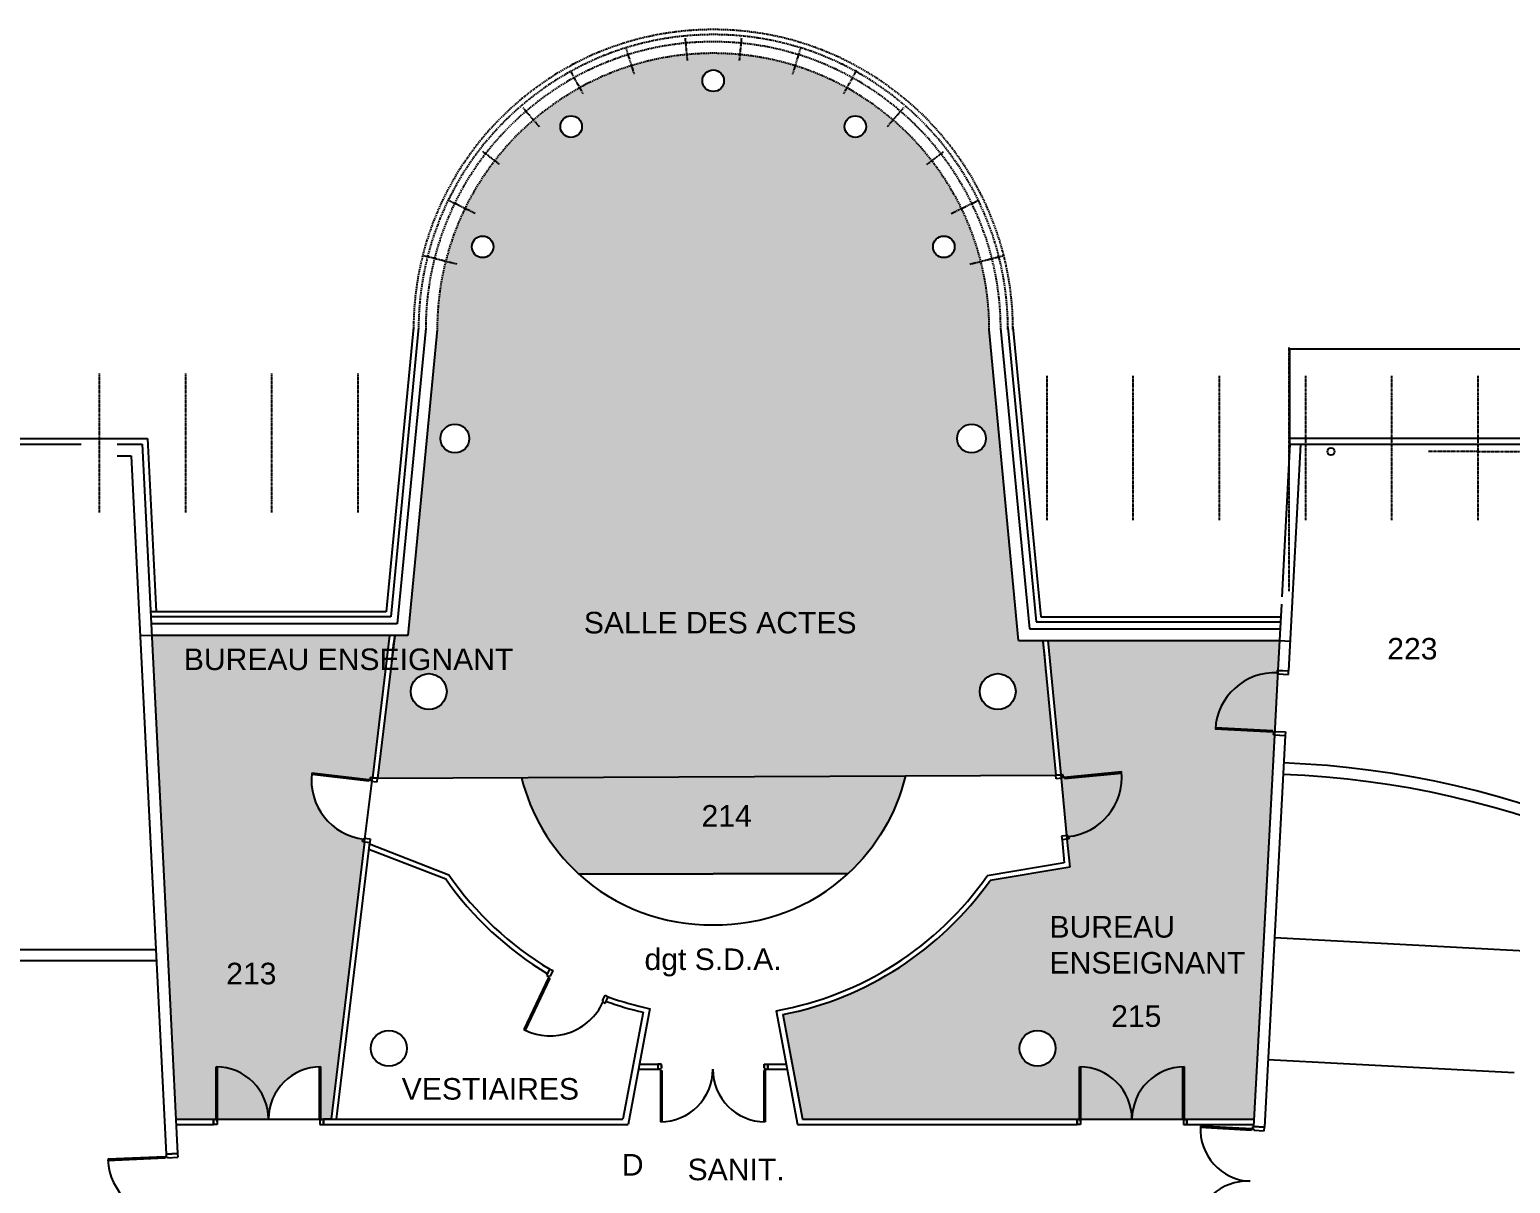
# Model space of a CAD drawing. Extents: x -14497 to -5039, y -16915 to 19656.
# Drawn here: x -9976 to -7915, y -2268 to -662 of the extents above; entities that cross this region are included whole.
import ezdxf

# ---------------------------------------------------------------- set-up
doc = ezdxf.new("R2010")
doc.units = 0
doc.header["$MEASUREMENT"] = 0
doc.linetypes.add('AXES', pattern=[2, 1.25, -0.25, 0.25, -0.25])
doc.linetypes.add('CACHE', pattern=[0.375, 0.25, -0.125])
for name, color, linetype in [('-1.80', 3, 'CONTINUOUS'), ('BA_AXE_TRAME', 253, 'AXES'), ('BA_CLOISON', 4, 'CONTINUOUS'), ('BA_MENUIS_EXTERIEURE', 6, 'CONTINUOUS'), ('BA_MENUIS_INTERIEURE', 202, 'CONTINUOUS'), ('BA_STRUCTURE', 5, 'CONTINUOUS'), ('Circulation', 1, 'CONTINUOUS'), ('Nom. texte', 250, 'CONTINUOUS'), ('SUN', 2, 'CONTINUOUS')]:
    doc.layers.add(name, color=color, linetype=linetype)
doc.styles.add('ARIAL', font='arial.ttf')

msp = doc.modelspace()

# ---------------------------------------------------------------- hatches: boundary and pattern name
at = {"layer": 'SUN'}
h = msp.add_hatch(color=256, dxfattribs=at)
h.dxf.hatch_style = 1
h.paths.add_polyline_path([(-9450.1, -1505), (-9468.3, -1505), (-9492.3, -1703.8), (-8548, -1699.7), (-8566.1, -1512), (-8599.9, -1512), (-8640.7, -1079, 1), (-9409.1, -1079)])
h.paths.add_polyline_path([(-9404.5, -1231, -1), (-9364.5, -1231, -1)], flags=16)
h.paths.add_polyline_path([(-9395.9, -1583.2, -1), (-9445.9, -1583.2, -1)], flags=16)
h.paths.add_polyline_path([(-9360.9, -964.1, -1), (-9330.9, -964.1, -1)], flags=16)
h.paths.add_polyline_path([(-8685.3, -1231, -1), (-8645.3, -1231, -1)], flags=16)
h.paths.add_polyline_path([(-9237.7, -796.8, -1), (-9207.7, -796.8, -1)], flags=16)
h.paths.add_polyline_path([(-8603.9, -1583.2, -1), (-8653.9, -1583.2, -1)], flags=16)
h.paths.add_polyline_path([(-8718.9, -964.1, -1), (-8688.9, -964.1, -1)], flags=16)
h.paths.add_polyline_path([(-9039.9, -733, -1), (-9009.9, -733, -1)], flags=16)
h.paths.add_polyline_path([(-8842.1, -796.8, -1), (-8812.1, -796.8, -1)], flags=16)
h.paths.add_polyline_path([(-9291.8, -1702.9, 0.147265), (-9212.4, -1836.7), (-9024.9, -1836.7), (-8837.4, -1836.7, 0.149531), (-8757.4, -1700.6)])
h.paths.add_polyline_path([(-9214.4, -1519.1), (-8819.7, -1519.1), (-8819.7, -1457.3), (-9214.4, -1457.3)], flags=24)
h.paths.add_polyline_path([(-9049.9, -1787.6), (-8965, -1787.6), (-8965, -1725.8), (-9049.9, -1725.8)], flags=24)
h = msp.add_hatch(color=256, dxfattribs=at)
h.dxf.hatch_style = 1
h.paths.add_polyline_path([(-9583.6, -1696.5), (-9502.7, -1706.1), (-9502.3, -1702.6), (-9499.3, -1703), (-9499.3, -1703), (-9475.3, -1505), (-9806.5, -1505), (-9790.2, -1830.8), (-9772.9, -2178.5), (-9720.5, -2178.5), (-9717, -2178.5), (-9644, -2178.5, -0.414146), (-9571, -2105.5), (-9571, -2178.5), (-9567.5, -2178.5), (-9556.9, -2178.5), (-9510.1, -1792.3), (-9512.9, -1792), (-9512.5, -1788.5, -0.408869)])
h.paths.add_polyline_path([(-9715, -2105.5), (-9715, -2177), (-9717, -2177), (-9717, -2105.5, -0.00685)], flags=16)
h.paths.add_polyline_path([(-9772.6, -1620.1), (-9485.2, -1620.1), (-9485.2, -1507.8), (-9772.6, -1507.8)], flags=24)
h.paths.add_polyline_path([(-9711.5, -2007.1), (-9626.6, -2007.1), (-9626.6, -1945.3), (-9711.5, -1945.3)], flags=24)
h = msp.add_hatch(color=256, dxfattribs=at)
h.dxf.hatch_style = 1
h.paths.add_polyline_path([(-8243.8, -1643.5), (-8244.8, -1643.4), (-8244.6, -1639.9), (-8239.2, -1557.1, 0.405215), (-8325.8, -1633.6), (-8246, -1637.8), (-8246.1, -1639.8), (-8326, -1635.6, -0.40886), (-8240.2, -1557), (-8240, -1553.5), (-8239, -1553.6), (-8236.8, -1512), (-8236.8, -1512), (-8559, -1512), (-8541.1, -1699), (-8538.1, -1698.8), (-8537.7, -1702.2), (-8539.2, -1702.4), (-8539.1, -1703.9), (-8540.6, -1704), (-8532.9, -1783.6), (-8531.4, -1783.5), (-8531.3, -1785, 0.407112), (-8456.5, -1696.5), (-8536.1, -1704.1), (-8536.3, -1702.1), (-8456.6, -1694.5, -0.408869), (-8529.8, -1784.8), (-8529.5, -1788.3), (-8532.5, -1788.6), (-8528.7, -1827.4), (-8639.5, -1846, -0.192254), (-8928, -2032.8), (-8900.5, -2178.5), (-8518.5, -2178.5), (-8442, -2178.5, 0.406141), (-8513, -2105.5), (-8513, -2177), (-8515, -2177), (-8515, -2105.5, -0.414144), (-8442, -2178.5, -0.414144), (-8369.1, -2105.5), (-8369.1, -2177), (-8371.1, -2177), (-8371.1, -2105.5, 0.406141), (-8442, -2178.5), (-8365.5, -2178.5), (-8272.2, -2178.5), (-8259.1, -1932.7)])
h.paths.add_polyline_path([(-8548.4, -2079.7, -1), (-8598.4, -2079.7, -1)], flags=16)
h.paths.add_polyline_path([(-8567.6, -1992.4), (-8280.1, -1992.4), (-8280.1, -1880.1), (-8567.6, -1880.1)], flags=24)
h.paths.add_polyline_path([(-8479.8, -2066.3), (-8394.8, -2066.3), (-8394.8, -2004.5), (-8479.8, -2004.5)], flags=24)

# ---------------------------------------------------------------- linework, layer by layer
at = {"layer": '-1.80'}
for p, q in [((-9806.5, -1505), (-9822.5, -1505.8)), ((-8236.8, -1512), (-8221.8, -1512.8))]:
    msp.add_line(p, q, dxfattribs=at)
at = {"layer": 'BA_AXE_TRAME'}
for p, q in [((-9064.1, -673.7), (-9061.1, -705)), ((-8985.7, -673.7), (-8988.7, -705)), ((-9146.8, -686.5), (-9135.1, -724)), ((-8903.1, -686.5), (-8914.7, -724)), ((-9224.2, -718.6), (-9206.2, -751.2)), ((-8825.6, -718.6), (-8843.6, -751.2)), ((-9289.9, -770.4), (-9266.9, -797.2)), ((-8759.9, -770.4), (-8782.9, -797.2)), ((-9322.4, -849.4), (-9345.7, -831.5)), ((-8727.4, -849.4), (-8704.1, -831.5)), ((-9356.3, -917.7), (-9394.1, -899.3)), ((-8693.5, -917.7), (-8655.7, -899.3)), ((-9382, -988.3), (-9428.4, -976.5)), ((-8667.8, -988.3), (-8621.4, -976.5)), ((-8223.2, -1443.4), (-8223.2, -1103.9)), ((-9879.6, -1140.6), (-9879.6, -1333.7)), ((-9759.6, -1140.6), (-9759.6, -1333.7)), ((-9639.6, -1140.6), (-9639.6, -1333.7)), ((-9519.6, -1140.6), (-9519.6, -1333.7)), ((-8560.6, -1143.8), (-8560.6, -1344.4)), ((-8440.6, -1143.8), (-8440.6, -1344.4)), ((-8320.6, -1143.8), (-8320.6, -1344.4)), ((-8200.6, -1143.8), (-8200.6, -1344.4)), ((-8080.6, -1143.8), (-8080.6, -1344.4)), ((-7960.6, -1143.8), (-7960.6, -1344.4)), ((-7960.6, -1249), (-8029.5, -1249)), ((-7960.6, -1249), (-7891.7, -1249))]:
    msp.add_line(p, q, dxfattribs=at)
at = {"layer": 'BA_CLOISON'}
for p, q in [((-9475.3, -1505), (-9499.3, -1703)), ((-9468.3, -1505), (-9492.3, -1703.8)), ((-8566.1, -1512), (-8548, -1699.7)), ((-8559, -1512), (-8541.1, -1699)), ((-9499.3, -1703), (-9492.3, -1703.8)), ((-9510.1, -1792.3), (-9556.9, -2178.5)), ((-9503.2, -1793.2), (-9549.8, -2178.5)), ((-9510.1, -1792.3), (-9503.2, -1793.2)), ((-8539.4, -1789.3), (-8536.3, -1821.6)), ((-8532.5, -1788.6), (-8528.7, -1827.4)), ((-9504.3, -1802.3), (-9397.2, -1844)), ((-9503.4, -1795.1), (-9392.8, -1838.2)), ((-8536.3, -1821.6), (-8643.6, -1839.6)), ((-8528.7, -1827.4), (-8639.5, -1846)), ((-9122.4, -2029.5), (-9150.5, -2178.5)), ((-9113.2, -2024.4), (-9143.5, -2185.5)), ((-8937.3, -2027.4), (-8907.5, -2185.5)), ((-8928, -2032.8), (-8900.5, -2178.5)), ((-9127.7, -2101.9), (-9102, -2101.9)), ((-9102, -2101.9), (-9102, -2108.9)), ((-9102, -2101.9), (-9102, -2108.9)), ((-8949, -2101.9), (-8949, -2108.9)), ((-8949, -2101.9), (-8923.3, -2101.9)), ((-9129.1, -2108.9), (-9102, -2108.9)), ((-8949, -2108.9), (-8922, -2108.9)), ((-9720.5, -2178.5), (-9720.5, -2185.5)), ((-9720.5, -2185.5), (-9720.5, -2178.5)), ((-9567.5, -2178.5), (-9567.5, -2185.5)), ((-9567.5, -2185.5), (-9567.5, -2178.5)), ((-9556.9, -2178.5), (-9567.5, -2178.5)), ((-8518.5, -2178.5), (-8518.5, -2185.5)), ((-8518.5, -2185.5), (-8518.5, -2178.5)), ((-8365.5, -2178.5), (-8365.5, -2185.5)), ((-8365.5, -2185.5), (-8365.5, -2178.5))]:
    msp.add_line(p, q, dxfattribs=at)
for points in [[(-9772.9, -2178.5), (-9720.5, -2178.5)], [(-9567.5, -2178.5), (-9150.5, -2178.5)], [(-8900.5, -2178.5), (-8518.5, -2178.5)], [(-8365.5, -2178.5), (-8272.2, -2178.5)], [(-9772.5, -2185.5), (-9720.5, -2185.5)], [(-9567.5, -2185.5), (-9143.5, -2185.5)], [(-8907.5, -2185.5), (-8518.5, -2185.5)], [(-8365.5, -2185.5), (-8272.5, -2185.5)]]:
    msp.add_lwpolyline(points, dxfattribs=at)
for radius, start, end in [(456.5, 170.7823, 175.4093), (456.5, 2.6448, 8.3286), (463.4, 215.0055, 239.1443), (456.5, 214.7403, 239.0679), (456.5, 280.1398, 325.048), (463.4, 281.1572, 324.6876), (463.4, 250.2898, 256.935), (456.5, 250.3835, 257.9298)]:
    msp.add_arc((-9017.7, -1578.1), radius, start, end, dxfattribs=at)
at = {"layer": 'BA_MENUIS_EXTERIEURE', "ltscale": 7}
for p, q in [((-9442, -1075.9), (-9480.1, -1472)), ((-9435, -1076.5), (-9473.7, -1479)), ((-9425, -1077.5), (-9464.6, -1489)), ((-9409.1, -1079), (-9450.1, -1505)), ((-8599.9, -1512), (-8640.7, -1079)), ((-8624.8, -1077.5), (-8584.5, -1496)), ((-8614.8, -1076.5), (-8575.4, -1486)), ((-8607.8, -1075.9), (-8569.1, -1479)), ((-9480.1, -1472), (-9808.2, -1472)), ((-9473.7, -1479), (-9807.8, -1479)), ((-8569.1, -1479), (-8235, -1479)), ((-9464.6, -1489), (-9807.3, -1489)), ((-8584.5, -1496), (-8236, -1496)), ((-8575.4, -1486), (-8235.4, -1486)), ((-9450.1, -1505), (-9806.5, -1505)), ((-8599.9, -1512), (-8236.8, -1512)), ((-9492.3, -1703.8), (-9502.3, -1702.6)), ((-9492.3, -1703.8), (-9502.3, -1702.6)), ((-8548, -1699.7), (-8538, -1698.7)), ((-8548, -1699.7), (-8538.1, -1698.8))]:
    msp.add_line(p, q, dxfattribs=at)
at = {"layer": 'BA_MENUIS_EXTERIEURE'}
for p, q in [((-8222.3, -1231), (-8222.3, -1105.9)), ((-8222.3, -1105.9), (-6831.8, -1105.9)), ((-10839.6, -1231), (-9812.2, -1231)), ((-9812.2, -1231), (-9800.1, -1472)), ((-8222.3, -1239), (-8222.3, -1231)), ((-6871.4, -1231), (-8222.3, -1231)), ((-10839.6, -1239), (-9904.6, -1239)), ((-8222.3, -1239), (-6878.4, -1239))]:
    msp.add_line(p, q, dxfattribs=at)
at = {"layer": 'BA_MENUIS_EXTERIEURE', "linetype": 'CACHE', "ltscale": 7}
for radius in [417.2, 410.2, 400.2, 384.2]:
    msp.add_arc((-9024.9, -1079), radius, 0, 180, dxfattribs=at)
at = {"layer": 'BA_MENUIS_EXTERIEURE', "ltscale": 10}
for radius, start, end in [(8584.2, 223.6667, 288.01291), (8576.2, 223.86581, 288.00226)]:
    msp.add_arc((-8287.3, 4688.1), radius, start, end, dxfattribs=at)
at = {"layer": 'BA_MENUIS_INTERIEURE'}
for p, q in [((-8240, -1553.5), (-8240.2, -1557)), ((-8240.2, -1557), (-8238.7, -1557.1)), ((-8240, -1553.5), (-8224, -1554.4)), ((-8238.7, -1557.1), (-8238.8, -1558.6)), ((-8238.8, -1558.6), (-8224.3, -1559.4)), ((-8224.3, -1559.4), (-8224, -1554.4)), ((-8246.1, -1639.8), (-8326, -1635.6)), ((-8246, -1637.8), (-8325.8, -1633.6)), ((-8246.1, -1639.8), (-8246, -1637.8)), ((-8244.8, -1643.4), (-8244.6, -1639.9)), ((-8244.8, -1643.4), (-8228.8, -1644.3)), ((-8244.6, -1639.9), (-8243.1, -1640)), ((-8243.1, -1640), (-8243, -1638.5)), ((-8243, -1638.5), (-8228.5, -1639.3)), ((-8228.5, -1639.3), (-8228.8, -1644.3)), ((-9504.4, -1707.9), (-9583.8, -1698.5)), ((-9504.2, -1705.9), (-9583.6, -1696.5)), ((-9504.2, -1705.9), (-9504.4, -1707.9)), ((-9502.3, -1702.6), (-9502.7, -1706.1)), ((-9502.7, -1706.1), (-9501.2, -1706.3)), ((-9502.3, -1702.6), (-9492.3, -1703.8)), ((-9501.2, -1706.3), (-9501.4, -1707.8)), ((-9501.4, -1707.8), (-9492.9, -1708.8)), ((-9492.9, -1708.8), (-9492.3, -1703.8)), ((-8538.1, -1698.8), (-8548, -1699.7)), ((-8547.6, -1704.7), (-8548, -1699.7)), ((-8539.1, -1703.9), (-8547.6, -1704.7)), ((-8537.7, -1702.2), (-8539.2, -1702.4)), ((-8539.2, -1702.4), (-8539.1, -1703.9)), ((-8538.1, -1698.8), (-8537.7, -1702.2)), ((-8536.3, -1702.1), (-8456.6, -1694.5)), ((-8536.3, -1702.1), (-8536.1, -1704.1)), ((-8536.1, -1704.1), (-8456.5, -1696.5)), ((-9512.9, -1792), (-9512.5, -1788.5)), ((-9512.9, -1792), (-9503, -1793.2)), ((-9512.5, -1788.5), (-9511, -1788.7)), ((-9511, -1788.7), (-9510.8, -1787.2)), ((-9510.8, -1787.2), (-9502.4, -1788.2)), ((-9502.4, -1788.2), (-9503, -1793.2)), ((-8531.4, -1783.5), (-8539.9, -1784.3)), ((-8539.9, -1784.3), (-8539.4, -1789.3)), ((-8529.5, -1788.3), (-8539.4, -1789.3)), ((-8531.3, -1785), (-8531.4, -1783.5)), ((-8529.8, -1784.9), (-8531.3, -1785)), ((-8529.5, -1788.3), (-8529.8, -1784.9)), ((-9212.4, -1836.7), (-9024.9, -1836.7)), ((-8837.4, -1836.7), (-9024.9, -1836.7)), ((-7837.3, -1947.4), (-8243.8, -1926)), ((-9256.5, -1978.4), (-9252.2, -1969.4)), ((-9256.5, -1978.4), (-9253.3, -1979.9)), ((-9253.3, -1979.9), (-9252.7, -1978.5)), ((-9252.7, -1978.5), (-9251.3, -1979.2)), ((-9252.2, -1969.4), (-9247.7, -1971.5)), ((-9251.3, -1979.2), (-9247.7, -1971.5)), ((-9254, -1981.3), (-9288.4, -2053.5)), ((-9252.2, -1982.1), (-9286.6, -2054.5)), ((-9254, -1981.3), (-9252.2, -1982.1)), ((-9179.1, -2013.6), (-9175.5, -2005.9)), ((-9177.8, -2014.2), (-9179.1, -2013.6)), ((-9178.4, -2015.6), (-9177.8, -2014.2)), ((-9175.2, -2017.1), (-9178.4, -2015.6)), ((-9175.5, -2005.9), (-9170.9, -2008)), ((-9175.3, -2017.1), (-9170.9, -2008)), ((-9288.4, -2053.5), (-9286.6, -2054.3)), ((-9102, -2101.9), (-9097, -2101.9)), ((-9097, -2101.9), (-9102, -2101.9)), ((-9097, -2107.4), (-9097, -2101.9)), ((-8954, -2101.9), (-8949, -2101.9)), ((-8954, -2107.4), (-8954, -2101.9)), ((-8952.5, -2101.9), (-8949, -2101.9)), ((-8949, -2108.9), (-8949, -2101.9)), ((-8949, -2101.9), (-8949, -2108.9)), ((-7910.2, -2113.8), (-8252.8, -2095.8)), ((-9717, -2177), (-9717, -2105.5)), ((-9715, -2177), (-9715, -2105.5)), ((-9573, -2177), (-9573, -2105.5)), ((-9571, -2177), (-9571, -2105.5)), ((-9098.5, -2108.9), (-9102, -2108.9)), ((-9102, -2108.9), (-9098.5, -2108.9)), ((-9098.5, -2108.9), (-9098.5, -2107.4)), ((-9098.5, -2107.4), (-9097, -2107.4)), ((-9098.5, -2110.4), (-9098.5, -2181.9)), ((-9098.5, -2110.4), (-9096.5, -2110.4)), ((-9097, -2103.4), (-9097, -2107.4)), ((-9096.5, -2110.4), (-9096.5, -2181.8)), ((-8954.5, -2110.4), (-8954.5, -2181.8)), ((-8952.5, -2110.4), (-8954.5, -2110.4)), ((-8954, -2103.4), (-8954, -2107.4)), ((-8952.5, -2107.4), (-8954, -2107.4)), ((-8952.5, -2108.9), (-8952.5, -2107.4)), ((-8952.5, -2108.9), (-8949, -2108.9)), ((-8952.5, -2108.9), (-8949, -2108.9)), ((-8952.5, -2110.4), (-8952.5, -2181.9)), ((-8515, -2177), (-8515, -2105.5)), ((-8513, -2177), (-8513, -2105.5)), ((-8371.1, -2177), (-8371.1, -2105.5)), ((-8369.1, -2177), (-8369.1, -2105.5)), ((-9720.5, -2185.5), (-9720.5, -2178.5)), ((-9720.5, -2178.5), (-9717, -2178.5)), ((-9717, -2177), (-9715, -2177)), ((-9717, -2178.5), (-9717, -2180)), ((-9717, -2180), (-9715.5, -2180)), ((-9715.5, -2180), (-9715.5, -2185.5)), ((-9571, -2177), (-9573, -2177)), ((-9571, -2180), (-9572.5, -2180)), ((-9572.5, -2180), (-9572.5, -2185.5)), ((-9571, -2178.5), (-9571, -2180)), ((-9571, -2178.5), (-9567.5, -2178.5)), ((-9567.5, -2185.5), (-9567.5, -2178.5)), ((-8518.5, -2185.5), (-8518.5, -2178.5)), ((-8518.5, -2178.5), (-8515, -2178.5)), ((-8515, -2177), (-8513, -2177)), ((-8515, -2178.5), (-8515, -2180)), ((-8515, -2180), (-8513.5, -2180)), ((-8513.5, -2180), (-8513.5, -2185.5)), ((-8369.1, -2177), (-8371.1, -2177)), ((-8369, -2180), (-8370.5, -2180)), ((-8370.5, -2180), (-8370.5, -2185.5)), ((-8369, -2178.5), (-8369, -2180)), ((-8369, -2178.5), (-8365.5, -2178.5)), ((-8365.5, -2185.5), (-8365.5, -2178.5)), ((-9715.5, -2185.5), (-9720.5, -2185.5)), ((-9572.5, -2185.5), (-9567.5, -2185.5)), ((-8513.5, -2185.5), (-8518.5, -2185.5)), ((-8370.5, -2185.5), (-8365.5, -2185.5)), ((-8275.5, -2193.9), (-8346.9, -2190.1)), ((-8275.4, -2191.9), (-8346.8, -2188.1)), ((-8275.4, -2191.9), (-8275.5, -2193.9)), ((-8273.9, -2191.9), (-8273.7, -2188.4)), ((-8273.9, -2191.9), (-8272.4, -2192)), ((-8257.7, -2189.3), (-8273.7, -2188.4)), ((-8272.4, -2192), (-8272.5, -2193.5)), ((-8272.5, -2193.5), (-8258, -2194.3)), ((-8258, -2194.3), (-8257.7, -2189.3)), ((-9787.8, -2230.5), (-9867.7, -2234)), ((-9787.7, -2232.5), (-9867.6, -2236.5)), ((-9787.8, -2230.5), (-9787.7, -2232.5)), ((-9786.5, -2226.9), (-9770.5, -2226.1)), ((-9786.5, -2226.9), (-9786.3, -2230.4)), ((-9786.3, -2230.4), (-9784.8, -2230.4)), ((-9784.8, -2230.4), (-9784.7, -2231.9)), ((-9784.7, -2231.9), (-9770.2, -2231.1)), ((-9770.5, -2226.1), (-9770.2, -2231.1))]:
    msp.add_line(p, q, dxfattribs=at)
for centre, radius, start, end in [((-8243.1, -1640), 83, 86.9619, 176.9483), ((-8246, -1637.8), 0, 356.9619, 86.9619), ((-8243, -1638.5), 0, 356.9619, 86.9619), ((-9501.2, -1706.3), 83, 173.2181, 263.2023), ((-9504.4, -1707.9), 0, 263.2023, 353.2023), ((-9501.4, -1707.8), 0, 263.2023, 353.2023), ((-8539.1, -1703.9), 0, 185.4886, 275.4886), ((-8536.1, -1704.1), 0, 185.4886, 275.4886), ((-8539.2, -1702.4), 83, 275.4886, 5.4728), ((-9029.9, -1638), 269.8, 227.4443, 271.0712), ((-9019.9, -1638), 269.8, 268.9288, 312.5557), ((-9252.2, -1982.1), 0, 334.5409, 64.5409), ((-9251.3, -1979.2), 0, 334.5409, 64.5409), ((-9251.8, -1981.4), 80.9, 244.491, 335.037), ((-9717, -2178.5), 73, 0, 89.9864), ((-9571, -2178.5), 73, 90.0136, 180), ((-9098.5, -2108.9), 73, 270.0136, 0), ((-9097, -2103.4), 0, 270, 0), ((-9097, -2107.4), 0, 0, 90), ((-9096.5, -2110.4), 0, 0, 90), ((-8952.5, -2108.9), 73, 180, 269.9864), ((-8954.5, -2110.4), 0, 90, 180), ((-8954, -2103.4), 0, 180, 270), ((-8954, -2107.4), 0, 90, 180), ((-8515, -2178.5), 73, 0, 89.9864), ((-8369, -2178.5), 73, 90.0136, 180), ((-9715.5, -2180), 0, 270, 0), ((-9715, -2177), 0, 270, 0), ((-9573, -2177), 0, 180, 270), ((-9572.5, -2180), 0, 180, 270), ((-8513.5, -2180), 0, 270, 0), ((-8513, -2177), 0, 270, 0), ((-8371.1, -2177), 0, 180, 270), ((-8370.5, -2180), 0, 180, 270), ((-8273.9, -2191.9), 73, 176.9756, 266.9619), ((-8275.5, -2193.9), 0, 266.9619, 356.9619), ((-8272.5, -2193.5), 0, 266.9619, 356.9619), ((-9784.8, -2230.4), 83, 182.8729, 272.8593), ((-9784.7, -2231.9), 0, 272.8593, 2.8593), ((-8281.6, -2337.7), 73, 86.9619, 176.9483)]:
    msp.add_arc(centre, radius, start, end, dxfattribs=at)
at = {"layer": 'BA_STRUCTURE'}
for p, q in [((-9854.6, -1239), (-9819.8, -1239)), ((-9854.6, -1255), (-9835, -1255)), ((-9835, -1255), (-9806.2, -1831.6)), ((-9819.8, -1239), (-9790.2, -1830.8)), ((-8222.3, -1239), (-8233.6, -1451.4)), ((-8207.3, -1239), (-8224, -1554.4)), ((-8234.1, -1461.4), (-8239, -1553.6)), ((-8239, -1553.6), (-8224, -1554.4)), ((-8243.8, -1643.5), (-8259.1, -1932.7)), ((-8228.8, -1644.3), (-8257.7, -2189.3)), ((-8243.8, -1643.5), (-8228.8, -1644.3)), ((-9806.2, -1831.6), (-9786.5, -2226.9)), ((-9790.2, -1830.8), (-9770.5, -2226.1)), ((-8259.1, -1932.7), (-8272.7, -2188.5)), ((-10307.7, -1942.3), (-9800.7, -1942.3)), ((-10292.7, -1957.3), (-9799.9, -1957.3)), ((-8272.7, -2188.5), (-8257.7, -2189.3)), ((-9786.5, -2226.9), (-9770.5, -2226.1)), ((-9770.5, -2226.1), (-9786.5, -2226.9))]:
    msp.add_line(p, q, dxfattribs=at)
for centre, radius in [((-9024.9, -733), 15), ((-9222.7, -796.8), 15), ((-8827.1, -796.8), 15), ((-9345.9, -964.1), 15), ((-8703.9, -964.1), 15), ((-9384.5, -1231), 20), ((-8665.3, -1231), 20), ((-8165, -1249), 5), ((-9420.9, -1583.2), 25), ((-8628.9, -1583.2), 25), ((-9476.4, -2079.7), 25), ((-8573.4, -2079.7), 25)]:
    msp.add_circle(centre, radius, dxfattribs=at)
for radius, start in [(1285.5, 3.8027), (1269.5, 4.4546)]:
    msp.add_arc((-8281.5, -2966.9), radius, start, 87.7517, dxfattribs=at)
at = {"layer": 'SUN'}
for p, q in [((-8239, -1553.6), (-8243.8, -1643.5)), ((-9510.1, -1792.3), (-9499.3, -1703)), ((-8541.1, -1699), (-8532.5, -1788.6)), ((-9720.5, -2178.5), (-9567.5, -2178.5)), ((-8518.5, -2178.5), (-8365.5, -2178.5))]:
    msp.add_line(p, q, dxfattribs=at)
msp.add_lwpolyline([(-9492.3, -1703.8), (-8548, -1699.7)], dxfattribs=at)
for points in [[(-9291.8, -1702.9, 0.147265), (-9212.4, -1836.7)], [(-8757.4, -1700.6, -0.149531), (-8837.4, -1836.7)]]:
    msp.add_lwpolyline(points, format="xyb", dxfattribs=at)

# ---------------------------------------------------------------- texts
at = {"layer": 'Circulation', "insert": (-9137, -2241.8), "char_height": 30, "width": 224.767, "attachment_point": 5, "style": 'ARIAL'}
msp.add_mtext('D', dxfattribs=at)
at = {"layer": 'Nom. texte', "char_height": 30, "attachment_point": 1, "style": 'ARIAL'}
for s, width, insert in [('SALLE DES ACTES', 395.93, (-9205, -1472.2)), ('BUREAU ENSEIGNANT', 440.13, (-9761.8, -1523.2)), ('223', 187.999, (-8086.7, -1508.5)), ('214', 187.999, (-9041.2, -1741.1)), ('BUREAU ENSEIGNANT', 277.647, (-8556.8, -1895.6)), ('dgt S.D.A.', 395.93, (-9120.6, -1940.7)), ('213', 187.999, (-9702.8, -1960.6)), ('215', 187.999, (-8471, -2019.8)), ('VESTIAIRES', 187.999, (-9458.5, -2121.1)), ('SANIT.\\PCOMMUN', 187.999, (-9060.6, -2233.3))]:
    msp.add_mtext_dynamic_manual_height_columns(s, width=width, gutter_width=1193.2, heights=[0], dxfattribs=dict(at, insert=insert))

doc.saveas('drawing.dxf')
